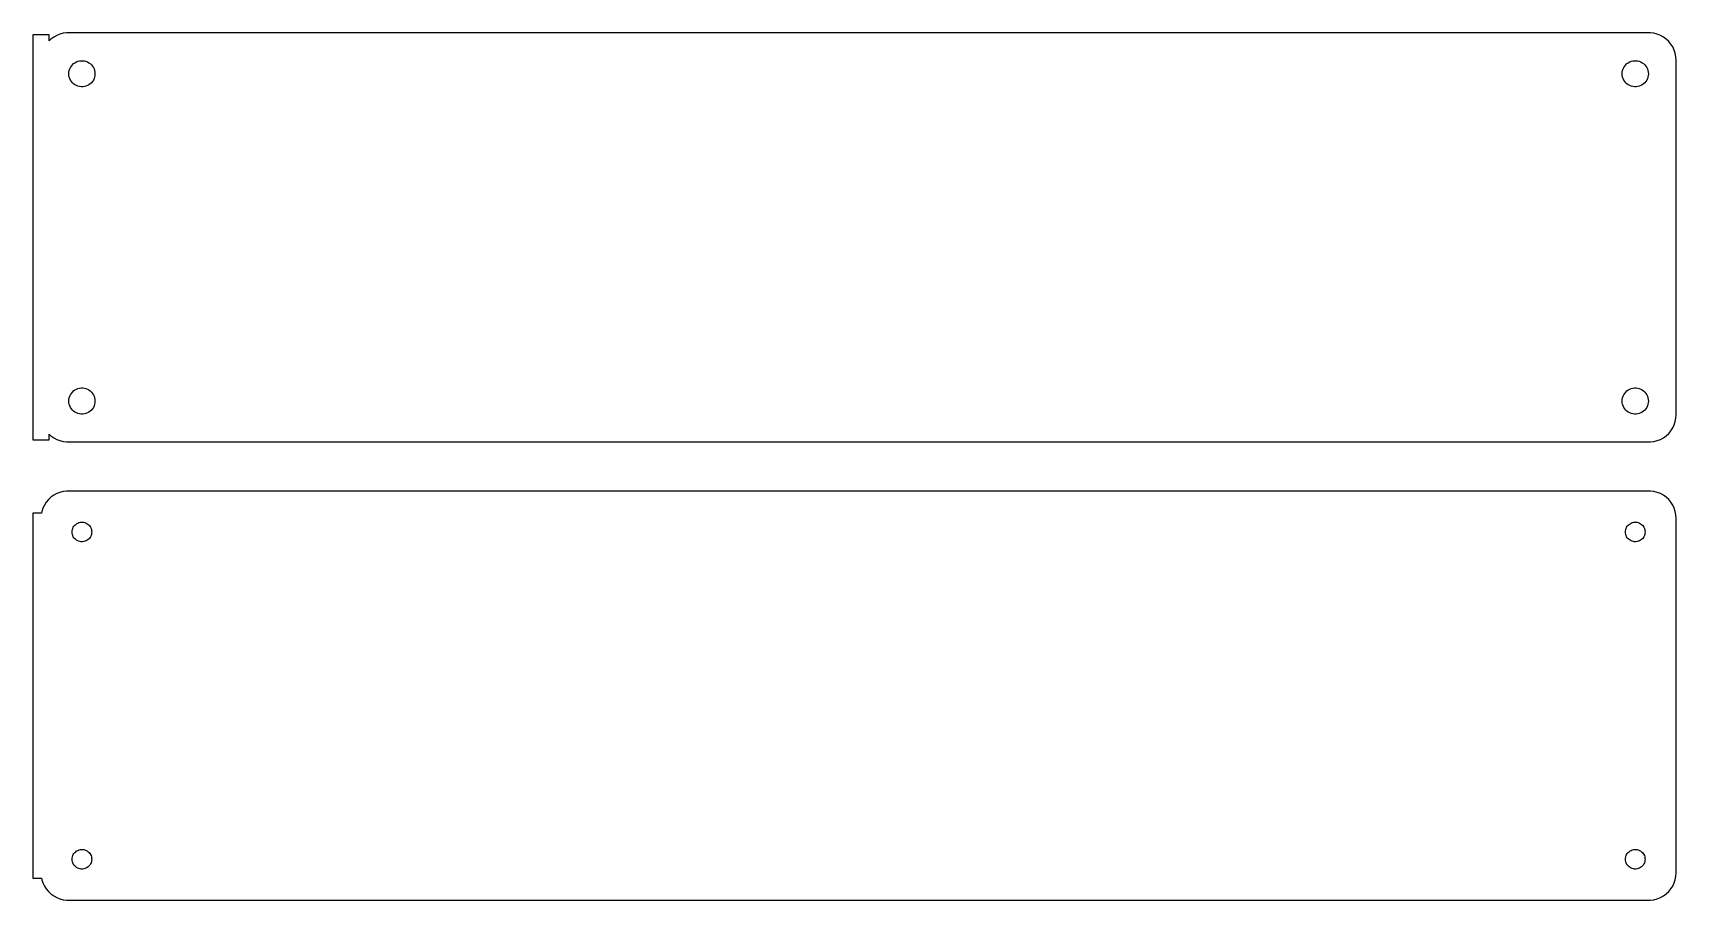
# Model space of a CAD drawing. Header units: metres. Extents: x -152 to 150, y 47 to 205.
import ezdxf

# ---------------------------------------------------------------- set-up
doc = ezdxf.new("R2010")
doc.units = ezdxf.units.M

msp = doc.modelspace()

# ---------------------------------------------------------------- linework, layer by layer
for p, q in [((-148.5, 205.115), (-151.5, 205.115)), ((-151.5, 205.115), (-151.5, 130.885)), ((-148.5, 204.059), (-148.5, 205.115)), ((-147.129, 205.024), (-147.679, 204.722)), ((-146.545, 205.255), (-147.129, 205.024)), ((-145.937, 205.411), (-146.545, 205.255)), ((-145.314, 205.49), (-145.937, 205.411)), ((145.314, 205.49), (-145.314, 205.49)), ((145.937, 205.411), (145.314, 205.49)), ((146.545, 205.255), (145.937, 205.411)), ((147.129, 205.024), (146.545, 205.255)), ((147.679, 204.722), (147.129, 205.024)), ((-148.187, 204.353), (-148.5, 204.059)), ((-147.679, 204.722), (-148.187, 204.353)), ((148.187, 204.353), (147.679, 204.722)), ((148.645, 203.923), (148.187, 204.353)), ((149.045, 203.439), (148.645, 203.923)), ((149.382, 202.909), (149.045, 203.439)), ((149.649, 202.341), (149.382, 202.909)), ((149.843, 201.743), (149.649, 202.341)), ((-144.731, 198.883), (-144.603, 199.156)), ((-144.603, 199.156), (-144.442, 199.411)), ((-144.442, 199.411), (-144.25, 199.643)), ((-144.25, 199.643), (-144.03, 199.849)), ((-144.03, 199.849), (-143.786, 200.026)), ((-143.786, 200.026), (-143.522, 200.172)), ((-143.522, 200.172), (-143.242, 200.283)), ((-143.242, 200.283), (-142.95, 200.357)), ((-142.95, 200.357), (-142.651, 200.395)), ((-142.651, 200.395), (-142.349, 200.395)), ((-142.349, 200.395), (-142.05, 200.357)), ((-142.05, 200.357), (-141.758, 200.283)), ((-141.758, 200.283), (-141.478, 200.172)), ((-141.478, 200.172), (-141.214, 200.026)), ((-141.214, 200.026), (-140.97, 199.849)), ((-140.97, 199.849), (-140.75, 199.643)), ((-140.75, 199.643), (-140.558, 199.411)), ((-140.558, 199.411), (-140.397, 199.156)), ((-140.397, 199.156), (-140.269, 198.883)), ((140.269, 198.883), (140.397, 199.156)), ((140.397, 199.156), (140.558, 199.411)), ((140.558, 199.411), (140.75, 199.643)), ((140.75, 199.643), (140.97, 199.849)), ((140.97, 199.849), (141.214, 200.026)), ((141.214, 200.026), (141.478, 200.172)), ((141.478, 200.172), (141.758, 200.283)), ((141.758, 200.283), (142.05, 200.357)), ((142.05, 200.357), (142.349, 200.395)), ((142.349, 200.395), (142.651, 200.395)), ((142.651, 200.395), (142.95, 200.357)), ((142.95, 200.357), (143.242, 200.283)), ((143.242, 200.283), (143.522, 200.172)), ((143.522, 200.172), (143.786, 200.026)), ((143.786, 200.026), (144.03, 199.849)), ((144.03, 199.849), (144.25, 199.643)), ((144.25, 199.643), (144.442, 199.411)), ((144.442, 199.411), (144.603, 199.156)), ((144.603, 199.156), (144.731, 198.883)), ((149.961, 201.127), (149.843, 201.743)), ((150, 200.5), (149.961, 201.127)), ((150, 135.5), (150, 200.5)), ((-144.9, 198), (-144.881, 198.301)), ((-144.881, 197.699), (-144.9, 198)), ((-144.881, 198.301), (-144.825, 198.597)), ((-144.825, 197.403), (-144.881, 197.699)), ((-144.825, 198.597), (-144.731, 198.883)), ((-144.731, 197.117), (-144.825, 197.403)), ((-144.603, 196.844), (-144.731, 197.117)), ((-144.442, 196.589), (-144.603, 196.844)), ((-144.25, 196.357), (-144.442, 196.589)), ((-144.03, 196.151), (-144.25, 196.357)), ((-143.786, 195.974), (-144.03, 196.151)), ((-140.97, 196.151), (-141.214, 195.974)), ((-140.75, 196.357), (-140.97, 196.151)), ((-140.558, 196.589), (-140.75, 196.357)), ((-140.397, 196.844), (-140.558, 196.589)), ((-140.269, 197.117), (-140.397, 196.844)), ((-140.269, 198.883), (-140.175, 198.597)), ((-140.175, 197.403), (-140.269, 197.117)), ((-140.175, 198.597), (-140.119, 198.301)), ((-140.119, 197.699), (-140.175, 197.403)), ((-140.119, 198.301), (-140.1, 198)), ((-140.1, 198), (-140.119, 197.699)), ((140.1, 198), (140.119, 198.301)), ((140.119, 197.699), (140.1, 198)), ((140.119, 198.301), (140.175, 198.597)), ((140.175, 197.403), (140.119, 197.699)), ((140.175, 198.597), (140.269, 198.883)), ((140.269, 197.117), (140.175, 197.403)), ((140.397, 196.844), (140.269, 197.117)), ((140.558, 196.589), (140.397, 196.844)), ((140.75, 196.357), (140.558, 196.589)), ((140.97, 196.151), (140.75, 196.357)), ((141.214, 195.974), (140.97, 196.151)), ((144.03, 196.151), (143.786, 195.974)), ((144.25, 196.357), (144.03, 196.151)), ((144.442, 196.589), (144.25, 196.357)), ((144.603, 196.844), (144.442, 196.589)), ((144.731, 197.117), (144.603, 196.844)), ((144.731, 198.883), (144.825, 198.597)), ((144.825, 197.403), (144.731, 197.117)), ((144.825, 198.597), (144.881, 198.301)), ((144.881, 197.699), (144.825, 197.403)), ((144.881, 198.301), (144.9, 198)), ((144.9, 198), (144.881, 197.699)), ((-143.522, 195.828), (-143.786, 195.974)), ((-143.242, 195.717), (-143.522, 195.828)), ((-142.95, 195.643), (-143.242, 195.717)), ((-142.651, 195.605), (-142.95, 195.643)), ((-142.349, 195.605), (-142.651, 195.605)), ((-142.05, 195.643), (-142.349, 195.605)), ((-141.758, 195.717), (-142.05, 195.643)), ((-141.478, 195.828), (-141.758, 195.717)), ((-141.214, 195.974), (-141.478, 195.828)), ((141.478, 195.828), (141.214, 195.974)), ((141.758, 195.717), (141.478, 195.828)), ((142.05, 195.643), (141.758, 195.717)), ((142.349, 195.605), (142.05, 195.643)), ((142.651, 195.605), (142.349, 195.605)), ((142.95, 195.643), (142.651, 195.605)), ((143.242, 195.717), (142.95, 195.643)), ((143.522, 195.828), (143.242, 195.717)), ((143.786, 195.974), (143.522, 195.828)), ((-144.825, 138.597), (-144.731, 138.883)), ((-144.731, 138.883), (-144.603, 139.156)), ((-144.603, 139.156), (-144.442, 139.411)), ((-144.442, 139.411), (-144.25, 139.643)), ((-144.25, 139.643), (-144.03, 139.849)), ((-144.03, 139.849), (-143.786, 140.026)), ((-143.786, 140.026), (-143.522, 140.172)), ((-143.522, 140.172), (-143.242, 140.283)), ((-143.242, 140.283), (-142.95, 140.357)), ((-142.95, 140.357), (-142.651, 140.395)), ((-142.651, 140.395), (-142.349, 140.395)), ((-142.349, 140.395), (-142.05, 140.357)), ((-142.05, 140.357), (-141.758, 140.283)), ((-141.758, 140.283), (-141.478, 140.172)), ((-141.478, 140.172), (-141.214, 140.026)), ((-141.214, 140.026), (-140.97, 139.849)), ((-140.97, 139.849), (-140.75, 139.643)), ((-140.75, 139.643), (-140.558, 139.411)), ((-140.558, 139.411), (-140.397, 139.156)), ((-140.397, 139.156), (-140.269, 138.883)), ((-140.269, 138.883), (-140.175, 138.597)), ((140.175, 138.597), (140.269, 138.883)), ((140.269, 138.883), (140.397, 139.156)), ((140.397, 139.156), (140.558, 139.411)), ((140.558, 139.411), (140.75, 139.643)), ((140.75, 139.643), (140.97, 139.849)), ((140.97, 139.849), (141.214, 140.026)), ((141.214, 140.026), (141.478, 140.172)), ((141.478, 140.172), (141.758, 140.283)), ((141.758, 140.283), (142.05, 140.357)), ((142.05, 140.357), (142.349, 140.395)), ((142.349, 140.395), (142.651, 140.395)), ((142.651, 140.395), (142.95, 140.357)), ((142.95, 140.357), (143.242, 140.283)), ((143.242, 140.283), (143.522, 140.172)), ((143.522, 140.172), (143.786, 140.026)), ((143.786, 140.026), (144.03, 139.849)), ((144.03, 139.849), (144.25, 139.643)), ((144.25, 139.643), (144.442, 139.411)), ((144.442, 139.411), (144.603, 139.156)), ((144.603, 139.156), (144.731, 138.883)), ((144.731, 138.883), (144.825, 138.597)), ((-144.9, 138), (-144.881, 138.301)), ((-144.881, 137.699), (-144.9, 138)), ((-144.881, 138.301), (-144.825, 138.597)), ((-144.825, 137.403), (-144.881, 137.699)), ((-144.731, 137.117), (-144.825, 137.403)), ((-144.603, 136.844), (-144.731, 137.117)), ((-144.442, 136.589), (-144.603, 136.844)), ((-144.25, 136.357), (-144.442, 136.589)), ((-144.03, 136.151), (-144.25, 136.357)), ((-143.786, 135.974), (-144.03, 136.151)), ((-143.522, 135.828), (-143.786, 135.974)), ((-143.242, 135.717), (-143.522, 135.828)), ((-142.95, 135.643), (-143.242, 135.717)), ((-141.758, 135.717), (-142.05, 135.643)), ((-141.478, 135.828), (-141.758, 135.717)), ((-141.214, 135.974), (-141.478, 135.828)), ((-140.97, 136.151), (-141.214, 135.974)), ((-140.75, 136.357), (-140.97, 136.151)), ((-140.558, 136.589), (-140.75, 136.357)), ((-140.397, 136.844), (-140.558, 136.589)), ((-140.269, 137.117), (-140.397, 136.844)), ((-140.175, 137.403), (-140.269, 137.117)), ((-140.175, 138.597), (-140.119, 138.301)), ((-140.119, 137.699), (-140.175, 137.403)), ((-140.119, 138.301), (-140.1, 138)), ((-140.1, 138), (-140.119, 137.699)), ((140.1, 138), (140.119, 138.301)), ((140.119, 137.699), (140.1, 138)), ((140.119, 138.301), (140.175, 138.597)), ((140.175, 137.403), (140.119, 137.699)), ((140.269, 137.117), (140.175, 137.403)), ((140.397, 136.844), (140.269, 137.117)), ((140.558, 136.589), (140.397, 136.844)), ((140.75, 136.357), (140.558, 136.589)), ((140.97, 136.151), (140.75, 136.357)), ((141.214, 135.974), (140.97, 136.151)), ((141.478, 135.828), (141.214, 135.974)), ((141.758, 135.717), (141.478, 135.828)), ((142.05, 135.643), (141.758, 135.717)), ((143.242, 135.717), (142.95, 135.643)), ((143.522, 135.828), (143.242, 135.717)), ((143.786, 135.974), (143.522, 135.828)), ((144.03, 136.151), (143.786, 135.974)), ((144.25, 136.357), (144.03, 136.151)), ((144.442, 136.589), (144.25, 136.357)), ((144.603, 136.844), (144.442, 136.589)), ((144.731, 137.117), (144.603, 136.844)), ((144.825, 137.403), (144.731, 137.117)), ((144.825, 138.597), (144.881, 138.301)), ((144.881, 137.699), (144.825, 137.403)), ((144.881, 138.301), (144.9, 138)), ((144.9, 138), (144.881, 137.699)), ((-142.651, 135.605), (-142.95, 135.643)), ((-142.349, 135.605), (-142.651, 135.605)), ((-142.05, 135.643), (-142.349, 135.605)), ((142.349, 135.605), (142.05, 135.643)), ((142.651, 135.605), (142.349, 135.605)), ((142.95, 135.643), (142.651, 135.605)), ((149.045, 132.561), (149.382, 133.091)), ((149.382, 133.091), (149.649, 133.659)), ((149.649, 133.659), (149.843, 134.257)), ((149.843, 134.257), (149.961, 134.873)), ((149.961, 134.873), (150, 135.5)), ((-151.5, 130.885), (-148.5, 130.885)), ((-148.5, 130.885), (-148.5, 131.941)), ((-148.5, 131.941), (-148.187, 131.647)), ((-148.187, 131.647), (-147.679, 131.278)), ((-147.679, 131.278), (-147.129, 130.976)), ((-147.129, 130.976), (-146.545, 130.745)), ((-146.545, 130.745), (-145.937, 130.589)), ((-145.937, 130.589), (-145.314, 130.51)), ((-145.314, 130.51), (145.314, 130.51)), ((145.314, 130.51), (145.937, 130.589)), ((145.937, 130.589), (146.545, 130.745)), ((146.545, 130.745), (147.129, 130.976)), ((147.129, 130.976), (147.679, 131.278)), ((147.679, 131.278), (148.187, 131.647)), ((148.187, 131.647), (148.645, 132.077)), ((148.645, 132.077), (149.045, 132.561)), ((-147.679, 120.722), (-148.187, 120.353)), ((-147.129, 121.024), (-147.679, 120.722)), ((-146.545, 121.255), (-147.129, 121.024)), ((-145.937, 121.411), (-146.545, 121.255)), ((-145.314, 121.49), (-145.937, 121.411)), ((145.314, 121.49), (-145.314, 121.49)), ((145.937, 121.411), (145.314, 121.49)), ((146.545, 121.255), (145.937, 121.411)), ((147.129, 121.024), (146.545, 121.255)), ((147.679, 120.722), (147.129, 121.024)), ((148.187, 120.353), (147.679, 120.722)), ((-149.843, 117.743), (-149.9, 117.444)), ((-149.649, 118.341), (-149.843, 117.743)), ((-149.382, 118.909), (-149.649, 118.341)), ((-149.045, 119.439), (-149.382, 118.909)), ((-148.645, 119.923), (-149.045, 119.439)), ((-148.187, 120.353), (-148.645, 119.923)), ((148.645, 119.923), (148.187, 120.353)), ((149.045, 119.439), (148.645, 119.923)), ((149.382, 118.909), (149.045, 119.439)), ((149.649, 118.341), (149.382, 118.909)), ((149.843, 117.743), (149.649, 118.341)), ((149.961, 117.127), (149.843, 117.743)), ((-149.9, 117.444), (-151.5, 117.444)), ((-151.5, 117.444), (-151.5, 50.5558)), ((-144.243, 114.448), (-144.174, 114.663)), ((-144.174, 114.663), (-144.077, 114.867)), ((-144.077, 114.867), (-143.956, 115.058)), ((-143.956, 115.058), (-143.812, 115.232)), ((-143.812, 115.232), (-143.647, 115.387)), ((-143.647, 115.387), (-143.464, 115.52)), ((-143.464, 115.52), (-143.266, 115.629)), ((-143.266, 115.629), (-143.056, 115.712)), ((-143.056, 115.712), (-142.837, 115.768)), ((-142.837, 115.768), (-142.613, 115.796)), ((-142.613, 115.796), (-142.387, 115.796)), ((-142.387, 115.796), (-142.163, 115.768)), ((-142.163, 115.768), (-141.944, 115.712)), ((-141.944, 115.712), (-141.734, 115.629)), ((-141.734, 115.629), (-141.536, 115.52)), ((-141.536, 115.52), (-141.353, 115.387)), ((-141.353, 115.387), (-141.188, 115.232)), ((-141.188, 115.232), (-141.044, 115.058)), ((-141.044, 115.058), (-140.923, 114.867)), ((-140.923, 114.867), (-140.826, 114.663)), ((-140.826, 114.663), (-140.757, 114.448)), ((140.757, 114.448), (140.826, 114.663)), ((140.826, 114.663), (140.923, 114.867)), ((140.923, 114.867), (141.044, 115.058)), ((141.044, 115.058), (141.188, 115.232)), ((141.188, 115.232), (141.353, 115.387)), ((141.353, 115.387), (141.536, 115.52)), ((141.536, 115.52), (141.734, 115.629)), ((141.734, 115.629), (141.944, 115.712)), ((141.944, 115.712), (142.163, 115.768)), ((142.163, 115.768), (142.387, 115.796)), ((142.387, 115.796), (142.613, 115.796)), ((142.613, 115.796), (142.837, 115.768)), ((142.837, 115.768), (143.056, 115.712)), ((143.056, 115.712), (143.266, 115.629)), ((143.266, 115.629), (143.464, 115.52)), ((143.464, 115.52), (143.647, 115.387)), ((143.647, 115.387), (143.812, 115.232)), ((143.812, 115.232), (143.956, 115.058)), ((143.956, 115.058), (144.077, 114.867)), ((144.077, 114.867), (144.174, 114.663)), ((144.174, 114.663), (144.243, 114.448)), ((150, 116.5), (149.961, 117.127)), ((150, 51.5), (150, 116.5)), ((-144.3, 114), (-144.286, 114.226)), ((-144.286, 113.774), (-144.3, 114)), ((-144.286, 114.226), (-144.243, 114.448)), ((-144.243, 113.552), (-144.286, 113.774)), ((-144.174, 113.337), (-144.243, 113.552)), ((-144.077, 113.133), (-144.174, 113.337)), ((-143.956, 112.942), (-144.077, 113.133)), ((-143.812, 112.768), (-143.956, 112.942)), ((-143.647, 112.613), (-143.812, 112.768)), ((-143.464, 112.48), (-143.647, 112.613)), ((-143.266, 112.371), (-143.464, 112.48)), ((-143.056, 112.288), (-143.266, 112.371)), ((-142.837, 112.232), (-143.056, 112.288)), ((-142.613, 112.204), (-142.837, 112.232)), ((-142.387, 112.204), (-142.613, 112.204)), ((-142.163, 112.232), (-142.387, 112.204)), ((-141.944, 112.288), (-142.163, 112.232)), ((-141.734, 112.371), (-141.944, 112.288)), ((-141.536, 112.48), (-141.734, 112.371)), ((-141.353, 112.613), (-141.536, 112.48)), ((-141.188, 112.768), (-141.353, 112.613)), ((-141.044, 112.942), (-141.188, 112.768)), ((-140.923, 113.133), (-141.044, 112.942)), ((-140.826, 113.337), (-140.923, 113.133)), ((-140.757, 113.552), (-140.826, 113.337)), ((-140.757, 114.448), (-140.714, 114.226)), ((-140.714, 113.774), (-140.757, 113.552)), ((-140.714, 114.226), (-140.7, 114)), ((-140.7, 114), (-140.714, 113.774)), ((140.7, 114), (140.714, 114.226)), ((140.714, 113.774), (140.7, 114)), ((140.714, 114.226), (140.757, 114.448)), ((140.757, 113.552), (140.714, 113.774)), ((140.826, 113.337), (140.757, 113.552)), ((140.923, 113.133), (140.826, 113.337)), ((141.044, 112.942), (140.923, 113.133)), ((141.188, 112.768), (141.044, 112.942)), ((141.353, 112.613), (141.188, 112.768)), ((141.536, 112.48), (141.353, 112.613)), ((141.734, 112.371), (141.536, 112.48)), ((141.944, 112.288), (141.734, 112.371)), ((142.163, 112.232), (141.944, 112.288)), ((142.387, 112.204), (142.163, 112.232)), ((142.613, 112.204), (142.387, 112.204)), ((142.837, 112.232), (142.613, 112.204)), ((143.056, 112.288), (142.837, 112.232)), ((143.266, 112.371), (143.056, 112.288)), ((143.464, 112.48), (143.266, 112.371)), ((143.647, 112.613), (143.464, 112.48)), ((143.812, 112.768), (143.647, 112.613)), ((143.956, 112.942), (143.812, 112.768)), ((144.077, 113.133), (143.956, 112.942)), ((144.174, 113.337), (144.077, 113.133)), ((144.243, 113.552), (144.174, 113.337)), ((144.243, 114.448), (144.286, 114.226)), ((144.286, 113.774), (144.243, 113.552)), ((144.286, 114.226), (144.3, 114)), ((144.3, 114), (144.286, 113.774)), ((-144.286, 54.2256), (-144.243, 54.4476)), ((-144.243, 54.4476), (-144.174, 54.6626)), ((-144.174, 54.6626), (-144.077, 54.8672)), ((-144.077, 54.8672), (-143.956, 55.058)), ((-143.956, 55.058), (-143.812, 55.2322)), ((-143.812, 55.2322), (-143.647, 55.3869)), ((-143.647, 55.3869), (-143.464, 55.5198)), ((-143.464, 55.5198), (-143.266, 55.6287)), ((-143.266, 55.6287), (-143.056, 55.7119)), ((-143.056, 55.7119), (-142.837, 55.7681)), ((-142.837, 55.7681), (-142.613, 55.7964)), ((-142.613, 55.7964), (-142.387, 55.7964)), ((-142.387, 55.7964), (-142.163, 55.7681)), ((-142.163, 55.7681), (-141.944, 55.7119)), ((-141.944, 55.7119), (-141.734, 55.6287)), ((-141.734, 55.6287), (-141.536, 55.5198)), ((-141.536, 55.5198), (-141.353, 55.3869)), ((-141.353, 55.3869), (-141.188, 55.2322)), ((-141.188, 55.2322), (-141.044, 55.058)), ((-141.044, 55.058), (-140.923, 54.8672)), ((-140.923, 54.8672), (-140.826, 54.6626)), ((-140.826, 54.6626), (-140.757, 54.4476)), ((-140.757, 54.4476), (-140.714, 54.2256)), ((140.714, 54.2256), (140.757, 54.4476)), ((140.757, 54.4476), (140.826, 54.6626)), ((140.826, 54.6626), (140.923, 54.8672)), ((140.923, 54.8672), (141.044, 55.058)), ((141.044, 55.058), (141.188, 55.2322)), ((141.188, 55.2322), (141.353, 55.3869)), ((141.353, 55.3869), (141.536, 55.5198)), ((141.536, 55.5198), (141.734, 55.6287)), ((141.734, 55.6287), (141.944, 55.7119)), ((141.944, 55.7119), (142.163, 55.7681)), ((142.163, 55.7681), (142.387, 55.7964)), ((142.387, 55.7964), (142.613, 55.7964)), ((142.613, 55.7964), (142.837, 55.7681)), ((142.837, 55.7681), (143.056, 55.7119)), ((143.056, 55.7119), (143.266, 55.6287)), ((143.266, 55.6287), (143.464, 55.5198)), ((143.464, 55.5198), (143.647, 55.3869)), ((143.647, 55.3869), (143.812, 55.2322)), ((143.812, 55.2322), (143.956, 55.058)), ((143.956, 55.058), (144.077, 54.8672)), ((144.077, 54.8672), (144.174, 54.6626)), ((144.174, 54.6626), (144.243, 54.4476)), ((144.243, 54.4476), (144.286, 54.2256)), ((-144.3, 54), (-144.286, 54.2256)), ((-144.286, 53.7744), (-144.3, 54)), ((-144.243, 53.5524), (-144.286, 53.7744)), ((-144.174, 53.3374), (-144.243, 53.5524)), ((-144.077, 53.1328), (-144.174, 53.3374)), ((-143.956, 52.942), (-144.077, 53.1328)), ((-143.812, 52.7678), (-143.956, 52.942)), ((-143.647, 52.6131), (-143.812, 52.7678)), ((-143.464, 52.4802), (-143.647, 52.6131)), ((-143.266, 52.3713), (-143.464, 52.4802)), ((-143.056, 52.2881), (-143.266, 52.3713)), ((-142.837, 52.2319), (-143.056, 52.2881)), ((-142.613, 52.2036), (-142.837, 52.2319)), ((-142.387, 52.2036), (-142.613, 52.2036)), ((-142.163, 52.2319), (-142.387, 52.2036)), ((-141.944, 52.2881), (-142.163, 52.2319)), ((-141.734, 52.3713), (-141.944, 52.2881)), ((-141.536, 52.4802), (-141.734, 52.3713)), ((-141.353, 52.6131), (-141.536, 52.4802)), ((-141.188, 52.7678), (-141.353, 52.6131)), ((-141.044, 52.942), (-141.188, 52.7678)), ((-140.923, 53.1328), (-141.044, 52.942)), ((-140.826, 53.3374), (-140.923, 53.1328)), ((-140.757, 53.5524), (-140.826, 53.3374)), ((-140.714, 53.7744), (-140.757, 53.5524)), ((-140.714, 54.2256), (-140.7, 54)), ((-140.7, 54), (-140.714, 53.7744)), ((140.7, 54), (140.714, 54.2256)), ((140.714, 53.7744), (140.7, 54)), ((140.757, 53.5524), (140.714, 53.7744)), ((140.826, 53.3374), (140.757, 53.5524)), ((140.923, 53.1328), (140.826, 53.3374)), ((141.044, 52.942), (140.923, 53.1328)), ((141.188, 52.7678), (141.044, 52.942)), ((141.353, 52.6131), (141.188, 52.7678)), ((141.536, 52.4802), (141.353, 52.6131)), ((141.734, 52.3713), (141.536, 52.4802)), ((141.944, 52.2881), (141.734, 52.3713)), ((142.163, 52.2319), (141.944, 52.2881)), ((142.387, 52.2036), (142.163, 52.2319)), ((142.613, 52.2036), (142.387, 52.2036)), ((142.837, 52.2319), (142.613, 52.2036)), ((143.056, 52.2881), (142.837, 52.2319)), ((143.266, 52.3713), (143.056, 52.2881)), ((143.464, 52.4802), (143.266, 52.3713)), ((143.647, 52.6131), (143.464, 52.4802)), ((143.812, 52.7678), (143.647, 52.6131)), ((143.956, 52.942), (143.812, 52.7678)), ((144.077, 53.1328), (143.956, 52.942)), ((144.174, 53.3374), (144.077, 53.1328)), ((144.243, 53.5524), (144.174, 53.3374)), ((144.286, 53.7744), (144.243, 53.5524)), ((144.286, 54.2256), (144.3, 54)), ((144.3, 54), (144.286, 53.7744)), ((149.961, 50.8733), (150, 51.5)), ((-151.5, 50.5558), (-149.9, 50.5558)), ((-149.9, 50.5558), (-149.843, 50.2566)), ((-149.843, 50.2566), (-149.649, 49.6594)), ((-149.649, 49.6594), (-149.382, 49.0912)), ((-149.382, 49.0912), (-149.045, 48.5611)), ((-149.045, 48.5611), (-148.645, 48.0773)), ((148.645, 48.0773), (149.045, 48.5611)), ((149.045, 48.5611), (149.382, 49.0912)), ((149.382, 49.0912), (149.649, 49.6594)), ((149.649, 49.6594), (149.843, 50.2566)), ((149.843, 50.2566), (149.961, 50.8733)), ((-148.645, 48.0773), (-148.187, 47.6474)), ((-148.187, 47.6474), (-147.679, 47.2784)), ((-147.679, 47.2784), (-147.129, 46.9759)), ((-147.129, 46.9759), (-146.545, 46.7447)), ((-146.545, 46.7447), (-145.937, 46.5886)), ((-145.937, 46.5886), (-145.314, 46.5099)), ((-145.314, 46.5099), (145.314, 46.5099)), ((145.314, 46.5099), (145.937, 46.5886)), ((145.937, 46.5886), (146.545, 46.7447)), ((146.545, 46.7447), (147.129, 46.9759)), ((147.129, 46.9759), (147.679, 47.2784)), ((147.679, 47.2784), (148.187, 47.6474)), ((148.187, 47.6474), (148.645, 48.0773))]:
    msp.add_line(p, q)

doc.saveas('drawing.dxf')
